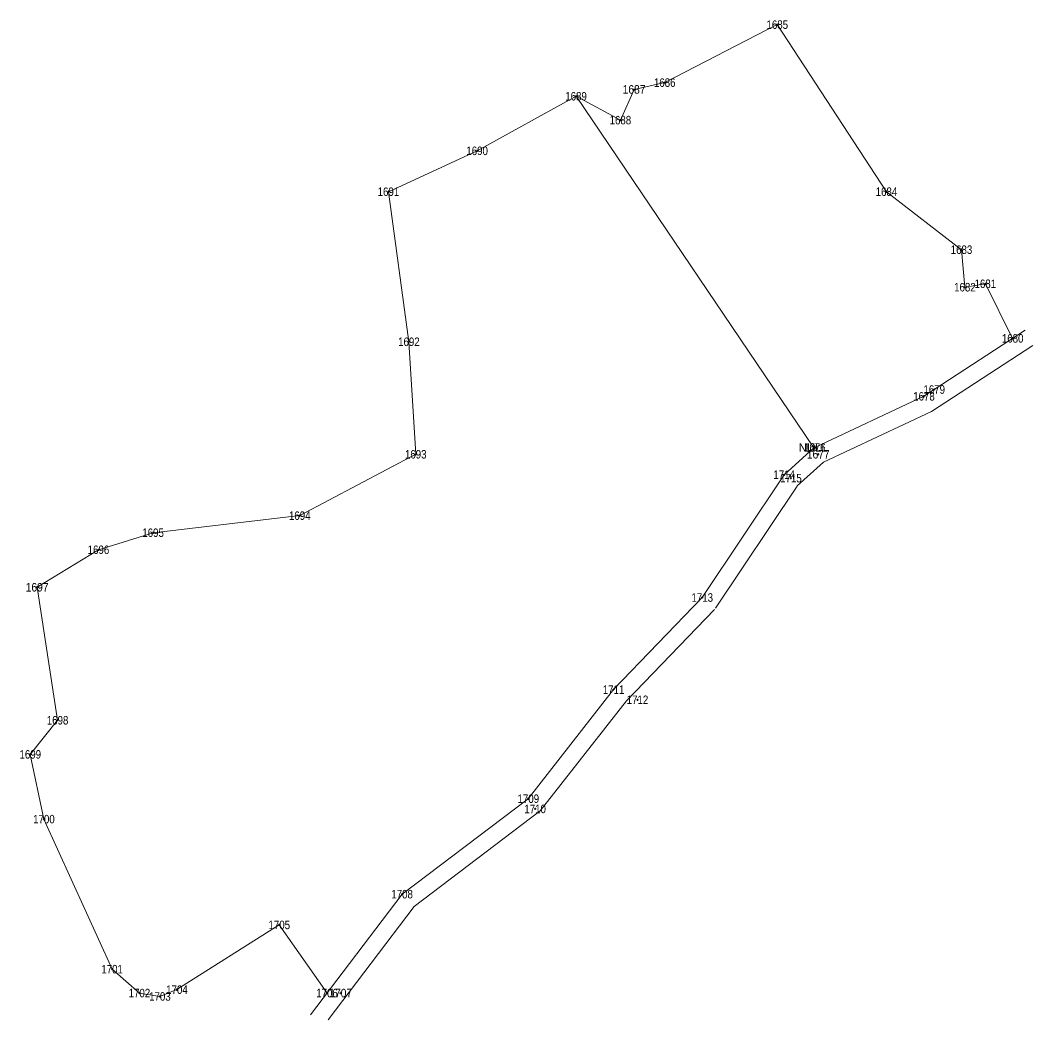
# Model space of a CAD drawing. Header units: centimetres. Extents: x 543200 to 548049, y 1836227 to 1837096.
# Drawn here: x 543200.1 to 543496.9, y 1836227.2 to 1836520.3 of the extents above; entities that cross this region are included whole.
import ezdxf
from ezdxf.enums import TextEntityAlignment as Align

# ---------------------------------------------------------------- set-up
doc = ezdxf.new("R2010")
doc.units = ezdxf.units.CM
doc.header["$PDMODE"] = 32
doc.header["$PDSIZE"] = 0.5
for name, color, linetype, lineweight in [('10', 7, 'Continuous', 13), ('11', 7, 'Continuous', 13), ('6', 7, 'Continuous', 13)]:
    doc.layers.add(name, color=color, linetype=linetype, lineweight=lineweight)
doc.layers.add('12', color=7, linetype='Continuous')

msp = doc.modelspace()

# ---------------------------------------------------------------- linework, layer by layer
at = {"layer": '10'}
for p, q in [((543432.69, 1836395), (543432.38, 1836395)), ((543433, 1836395.62), (543433, 1836395.31)), ((543433, 1836394.69), (543433, 1836394.37)), ((543433.62, 1836395), (543433.31, 1836395))]:
    msp.add_line(p, q, dxfattribs=at)
msp.add_circle((543433, 1836395), 0.312, dxfattribs=at)
msp.add_point((543433, 1836395), dxfattribs=at)
at = {"layer": '11'}
for p, q in [((543422.31, 1836519), (543421.69, 1836519)), ((543422, 1836519.31), (543422, 1836518.69)), ((543389.31, 1836502), (543388.69, 1836502)), ((543389, 1836502.31), (543389, 1836501.69)), ((543363.31, 1836498), (543362.69, 1836498)), ((543363, 1836498.31), (543363, 1836497.69)), ((543380.31, 1836500), (543379.69, 1836500)), ((543380, 1836500.31), (543380, 1836499.69)), ((543376.31, 1836491), (543375.69, 1836491)), ((543376, 1836491.31), (543376, 1836490.69)), ((543334.31, 1836482), (543333.69, 1836482)), ((543334, 1836482.31), (543334, 1836481.69)), ((543308.31, 1836470), (543307.69, 1836470)), ((543308, 1836470.31), (543308, 1836469.69)), ((543454.31, 1836470), (543453.69, 1836470)), ((543454, 1836470.31), (543454, 1836469.69)), ((543476, 1836453.31), (543476, 1836452.69)), ((543476.31, 1836453), (543475.69, 1836453)), ((543477.31, 1836442), (543476.69, 1836442)), ((543477, 1836442.31), (543477, 1836441.69)), ((543483.31, 1836443), (543482.69, 1836443)), ((543483, 1836443.31), (543483, 1836442.69)), ((543491.31, 1836427), (543490.69, 1836427)), ((543491, 1836427.31), (543491, 1836426.69)), ((543314.31, 1836426), (543313.69, 1836426)), ((543314, 1836426.31), (543314, 1836425.69)), ((543468.31, 1836412), (543467.69, 1836412)), ((543468, 1836412.31), (543468, 1836411.69)), ((543465.31, 1836410), (543464.69, 1836410)), ((543465, 1836410.31), (543465, 1836409.69)), ((543433.31, 1836395), (543432.69, 1836395)), ((543433, 1836395.31), (543433, 1836394.69)), ((543316.31, 1836393), (543315.69, 1836393)), ((543316, 1836393.31), (543316, 1836392.69)), ((543434.31, 1836393), (543433.69, 1836393)), ((543434, 1836393.31), (543434, 1836392.69)), ((543424.31, 1836387), (543423.69, 1836387)), ((543424, 1836387.31), (543424, 1836386.69)), ((543426.31, 1836386), (543425.69, 1836386)), ((543426, 1836386.31), (543426, 1836385.69)), ((543282.31, 1836375), (543281.69, 1836375)), ((543282, 1836375.31), (543282, 1836374.69)), ((543239, 1836370.31), (543239, 1836369.69)), ((543239.31, 1836370), (543238.69, 1836370)), ((543223.31, 1836365), (543222.69, 1836365)), ((543223, 1836365.31), (543223, 1836364.69)), ((543205.31, 1836354), (543204.69, 1836354)), ((543205, 1836354.31), (543205, 1836353.69)), ((543400.31, 1836351), (543399.69, 1836351)), ((543400, 1836351.31), (543400, 1836350.69)), ((543374.31, 1836324), (543373.69, 1836324)), ((543374, 1836324.31), (543374, 1836323.69)), ((543381.31, 1836321), (543380.69, 1836321)), ((543381, 1836321.31), (543381, 1836320.69)), ((543211.31, 1836315), (543210.69, 1836315)), ((543211, 1836315.31), (543211, 1836314.69)), ((543203.31, 1836305), (543202.69, 1836305)), ((543203, 1836305.31), (543203, 1836304.69)), ((543349.31, 1836292), (543348.69, 1836292)), ((543349, 1836292.31), (543349, 1836291.69)), ((543351.31, 1836289), (543350.69, 1836289)), ((543351, 1836289.31), (543351, 1836288.69)), ((543207.31, 1836286), (543206.69, 1836286)), ((543207, 1836286.31), (543207, 1836285.69)), ((543312.31, 1836264), (543311.69, 1836264)), ((543312, 1836264.31), (543312, 1836263.69)), ((543276.31, 1836255), (543275.69, 1836255)), ((543276, 1836255.31), (543276, 1836254.69)), ((543227.31, 1836242), (543226.69, 1836242)), ((543227, 1836242.31), (543227, 1836241.69)), ((543235.31, 1836235), (543234.69, 1836235)), ((543235, 1836235.31), (543235, 1836234.69)), ((543241.31, 1836234), (543240.69, 1836234)), ((543241, 1836234.31), (543241, 1836233.69)), ((543246.31, 1836236), (543245.69, 1836236)), ((543246, 1836236.31), (543246, 1836235.69)), ((543290.31, 1836235), (543289.69, 1836235)), ((543290, 1836235.31), (543290, 1836234.69)), ((543294.31, 1836235), (543293.69, 1836235)), ((543294, 1836235.31), (543294, 1836234.69))]:
    msp.add_line(p, q, dxfattribs=at)
at = {"layer": '6'}
for p, q in [((543467.2, 1836405.51), (543496.89, 1836424.87)), ((543435.51, 1836390.65), (543467.19, 1836405.5)), ((543427.81, 1836383.7), (543435.52, 1836390.65)), ((543403.9, 1836347.84), (543427.8, 1836383.69)), ((543377.79, 1836320.72), (543403.6, 1836347.53)), ((543352.53, 1836288.4), (543377.76, 1836320.69)), ((543315.55, 1836260.41), (543352.52, 1836288.39)), ((543290.33, 1836227.17), (543315.54, 1836260.41))]:
    msp.add_line(p, q, dxfattribs=at)
for points in [[(543491, 1836427), (543483, 1836443), (543477, 1836442), (543476, 1836453), (543454, 1836470), (543422, 1836519), (543389, 1836502), (543380, 1836500), (543376, 1836491), (543363, 1836498), (543432.73, 1836394.87)], [(543363, 1836498), (543334, 1836482), (543308, 1836470), (543314, 1836426), (543316, 1836393), (543282, 1836375), (543239, 1836370), (543223, 1836365), (543205, 1836354), (543211, 1836315), (543203, 1836305), (543207, 1836286), (543227, 1836242), (543235, 1836235), (543241, 1836234), (543246, 1836236), (543276, 1836255), (543290, 1836235)], [(543433.01, 1836395), (543465, 1836410), (543468, 1836412), (543494.63, 1836429.37)], [(543285.14, 1836228.59), (543312, 1836264), (543349, 1836292), (543374, 1836324), (543400, 1836351), (543424, 1836387), (543432.73, 1836394.87)]]:
    msp.add_lwpolyline(points, dxfattribs=at)

# ---------------------------------------------------------------- texts
at = {"layer": '12'}
for s, width, p in [('1685', 0.85, (543422.005, 1836517.75)), ('1687', 0.9, (543380.005, 1836498.75)), ('1686', 0.85, (543388.995, 1836500.75)), ('1689', 0.85, (543363.005, 1836496.75)), ('1688', 0.85, (543376.005, 1836489.75)), ('1690', 0.85, (543334.005, 1836480.75)), ('1691', 0.85, (543307.995, 1836468.75)), ('1684', 0.85, (543454, 1836468.75)), ('1683', 0.85, (543476, 1836451.75)), ('1681', 0.85, (543482.995, 1836441.75)), ('1682', 0.85, (543477, 1836440.75)), ('1692', 0.85, (543314, 1836424.75)), ('1680', 0.85, (543491.005, 1836425.75)), ('1679', 0.85, (543468.005, 1836410.75)), ('1678', 0.85, (543465.005, 1836408.75)), ('1693', 0.85, (543316, 1836391.75)), ('1676', 0.85, (543432.995, 1836393.75)), ('1677', 0.9, (543434.005, 1836391.75)), ('1714', 0.85, (543424, 1836385.75)), ('1715', 0.85, (543426.005, 1836384.75)), ('1694', 0.85, (543282, 1836373.75)), ('1695', 0.85, (543239.005, 1836368.75)), ('1696', 0.85, (543222.995, 1836363.75)), ('1697', 0.9, (543205.005, 1836352.75)), ('1713', 0.85, (543400, 1836349.75)), ('1711', 0.85, (543373.995, 1836322.75)), ('1712', 0.85, (543381, 1836319.75)), ('1698', 0.85, (543211.005, 1836313.75)), ('1699', 0.85, (543203.005, 1836303.75)), ('1709', 0.85, (543349.005, 1836290.75)), ('1710', 0.85, (543351.005, 1836287.75)), ('1700', 0.85, (543207.005, 1836284.75)), ('1708', 0.85, (543312.005, 1836262.75)), ('1705', 0.85, (543276.005, 1836253.75)), ('1701', 0.85, (543226.995, 1836240.75)), ('1704', 0.85, (543246, 1836234.75)), ('1702', 0.85, (543235, 1836233.75)), ('1703', 0.85, (543241, 1836232.75)), ('1706', 0.85, (543289.995, 1836233.75)), ('1707', 0.9, (543294.005, 1836233.75))]:
    msp.add_text(s, height=2.5, dxfattribs=dict(at, width=width)).set_placement(p, align=Align.CENTER)
msp.add_text('NULL ', height=2.5, dxfattribs=at).set_placement((543433, 1836393.75), align=Align.CENTER)

doc.saveas('drawing.dxf')
